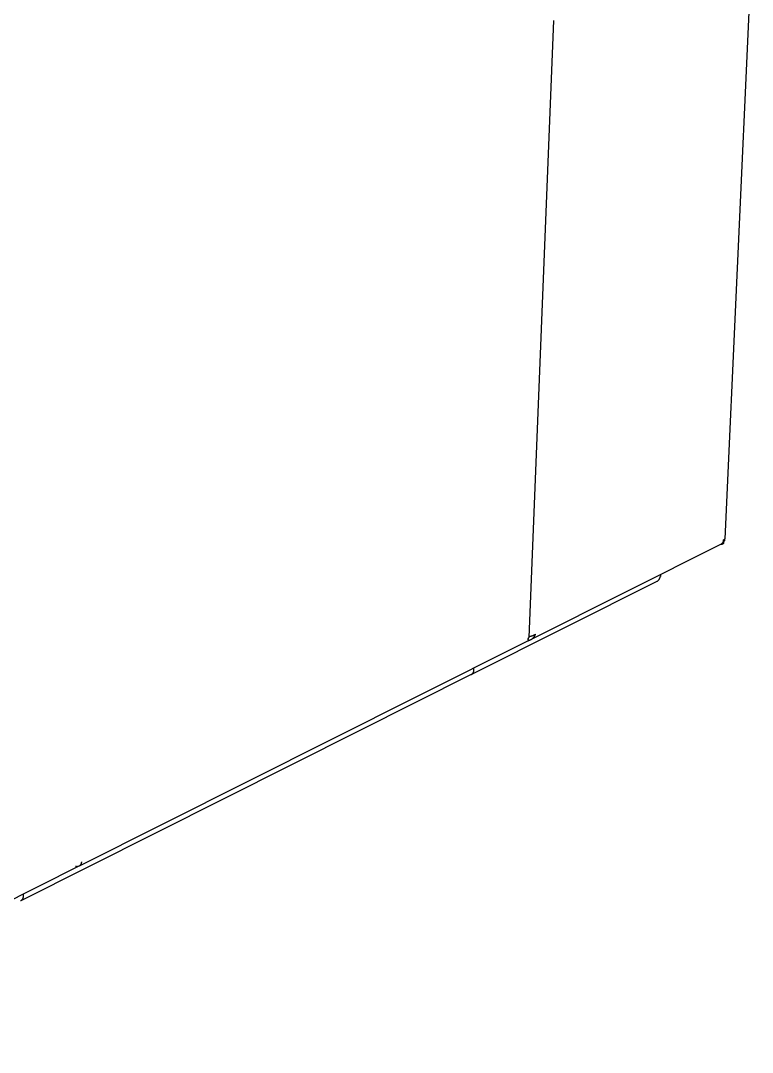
# Model space of a CAD drawing. Header units: millimetres. Extents: x -1480 to 5249, y -840 to 3860.
# Drawn here: x 296.1 to 579.3, y 90 to 489.2 of the extents above; entities that cross this region are included whole.
import ezdxf

# ---------------------------------------------------------------- set-up
doc = ezdxf.new("R2010")
doc.units = ezdxf.units.MM
doc.header["$MEASUREMENT"] = 0
doc.layers.add('Utwórz2D linie widoczne', color=7, linetype='Continuous', true_color=0x000000)

msp = doc.modelspace()

# ---------------------------------------------------------------- linework, layer by layer
at = {"layer": 'Utwórz2D linie widoczne'}
for p, q in [((579.33, 521.11), (568.61, 288.75)), ((502.3, 489.19), (492.86, 250.5)), ((567.96, 287.35), (567.99, 287.41)), ((567.99, 287.41), (568.02, 287.47)), ((568.02, 287.47), (568.04, 287.53)), ((568.04, 287.53), (568.07, 287.59)), ((568.07, 287.59), (568.09, 287.65)), ((568.09, 287.65), (568.11, 287.71)), ((568.11, 287.71), (568.13, 287.77)), ((568.13, 287.77), (568.15, 287.83)), ((568.51, 287.9), (568.15, 287.89)), ((568.15, 287.83), (568.16, 287.9)), ((568.16, 287.9), (568.17, 287.96)), ((568.17, 287.96), (568.18, 288.03)), ((568.18, 288.03), (568.19, 288.09)), ((568.19, 288.15), (568.2, 288.22)), ((568.19, 288.09), (568.19, 288.15)), ((568.22, 288.29), (568.2, 288.28)), ((568.2, 288.22), (568.2, 288.28)), ((568.24, 287.9), (568.2, 286.98)), ((568.24, 288.3), (568.22, 288.29)), ((568.26, 288.31), (568.24, 288.3)), ((568.28, 288.32), (568.26, 288.31)), ((568.3, 288.33), (568.28, 288.32)), ((568.31, 288.34), (568.3, 288.33)), ((568.33, 288.35), (568.31, 288.34)), ((568.35, 288.36), (568.33, 288.35)), ((568.37, 288.37), (568.35, 288.36)), ((568.38, 288.38), (568.37, 288.37)), ((568.4, 288.4), (568.38, 288.38)), ((568.42, 288.41), (568.4, 288.4)), ((568.43, 288.42), (568.42, 288.41)), ((568.45, 288.44), (568.43, 288.42)), ((568.46, 288.46), (568.45, 288.44)), ((568.48, 288.47), (568.46, 288.46)), ((568.49, 288.49), (568.48, 288.47)), ((568.5, 288.5), (568.49, 288.49)), ((568.51, 288.52), (568.5, 288.5)), ((568.54, 288.55), (568.51, 287.9)), ((568.53, 288.54), (568.51, 288.52)), ((568.54, 288.56), (568.53, 288.54)), ((568.55, 288.58), (568.54, 288.56)), ((568.56, 288.59), (568.55, 288.58)), ((568.57, 288.61), (568.56, 288.59)), ((568.58, 288.63), (568.57, 288.61)), ((568.59, 288.67), (568.58, 288.65)), ((568.58, 288.65), (568.58, 288.63)), ((568.6, 288.69), (568.59, 288.67)), ((568.61, 288.73), (568.6, 288.71)), ((568.6, 288.71), (568.6, 288.69)), ((568.61, 288.75), (568.61, 288.73)), ((567.23, 286.63), (493.68, 249.76)), ((567.08, 286.56), (567.13, 286.58)), ((567.13, 286.56), (567.08, 286.56)), ((567.17, 286.56), (567.13, 286.56)), ((567.2, 286.55), (567.17, 286.56)), ((567.24, 286.55), (567.2, 286.55)), ((567.23, 286.63), (567.29, 286.66)), ((567.28, 286.54), (567.24, 286.55)), ((567.31, 286.54), (567.28, 286.54)), ((567.29, 286.66), (567.34, 286.69)), ((567.35, 286.54), (567.31, 286.54)), ((567.34, 286.69), (567.4, 286.73)), ((567.39, 286.54), (567.35, 286.54)), ((567.42, 286.54), (567.39, 286.54)), ((567.4, 286.73), (567.45, 286.77)), ((567.46, 286.55), (567.42, 286.54)), ((567.45, 286.77), (567.5, 286.81)), ((567.5, 286.55), (567.46, 286.55)), ((567.5, 286.81), (567.55, 286.85)), ((567.53, 286.56), (567.5, 286.55)), ((567.57, 286.56), (567.53, 286.56)), ((567.55, 286.85), (567.6, 286.89)), ((567.6, 286.57), (567.57, 286.56)), ((567.6, 286.89), (567.64, 286.94)), ((567.64, 286.58), (567.6, 286.57)), ((567.64, 286.94), (567.69, 286.99)), ((567.68, 286.59), (567.64, 286.58)), ((567.71, 286.6), (567.68, 286.59)), ((567.69, 286.99), (567.73, 287.03)), ((567.74, 286.62), (567.71, 286.6)), ((567.73, 287.03), (567.78, 287.08)), ((567.78, 286.63), (567.74, 286.62)), ((567.78, 287.08), (567.82, 287.13)), ((567.81, 286.65), (567.78, 286.63)), ((567.84, 286.66), (567.81, 286.65)), ((567.82, 287.13), (567.85, 287.19)), ((567.88, 286.68), (567.84, 286.66)), ((567.85, 287.19), (567.89, 287.24)), ((567.91, 286.7), (567.88, 286.68)), ((567.89, 287.24), (567.92, 287.3)), ((567.94, 286.72), (567.91, 286.7)), ((567.92, 287.3), (567.96, 287.35)), ((567.97, 286.74), (567.94, 286.72)), ((568, 286.76), (567.97, 286.74)), ((568.03, 286.79), (568, 286.76)), ((568.05, 286.81), (568.03, 286.79)), ((568.08, 286.84), (568.05, 286.81)), ((568.11, 286.86), (568.08, 286.84)), ((568.13, 286.89), (568.11, 286.86)), ((568.16, 286.92), (568.13, 286.89)), ((568.18, 286.95), (568.16, 286.92)), ((568.2, 286.98), (568.18, 286.95)), ((542.34, 272.23), (470.67, 236.26)), ((542.34, 272.23), (542.41, 272.28)), ((542.41, 272.28), (542.49, 272.32)), ((542.49, 272.32), (542.56, 272.37)), ((542.56, 272.37), (542.63, 272.42)), ((542.63, 272.42), (542.7, 272.47)), ((542.7, 272.47), (542.77, 272.52)), ((542.77, 272.52), (542.84, 272.58)), ((542.84, 272.58), (542.9, 272.64)), ((542.9, 272.64), (542.97, 272.7)), ((542.97, 272.7), (543.03, 272.76)), ((543.03, 272.76), (543.09, 272.83)), ((543.09, 272.83), (543.14, 272.9)), ((543.14, 272.9), (543.2, 272.96)), ((543.2, 272.96), (543.25, 273.04)), ((543.25, 273.04), (543.3, 273.11)), ((543.3, 273.11), (543.35, 273.18)), ((543.35, 273.18), (543.39, 273.26)), ((543.39, 273.26), (543.43, 273.33)), ((543.43, 273.33), (543.47, 273.41)), ((543.47, 273.41), (543.51, 273.49)), ((543.51, 273.49), (543.54, 273.57)), ((543.54, 273.57), (543.57, 273.65)), ((543.57, 273.65), (543.6, 273.74)), ((543.6, 273.74), (543.63, 273.82)), ((543.63, 273.82), (543.65, 273.91)), ((543.65, 273.91), (543.67, 273.99)), ((543.67, 273.99), (543.68, 274.08)), ((543.71, 274.09), (543.68, 274.08)), ((543.74, 274.85), (543.71, 274.09)), ((494.95, 251.53), (494.81, 251.45)), ((495.1, 251.62), (494.95, 251.53)), ((495.24, 251.72), (495.1, 251.62)), ((495.22, 251.44), (495.28, 251.57)), ((495.38, 251.82), (495.24, 251.72)), ((495.28, 251.57), (495.33, 251.69)), ((495.33, 251.69), (495.38, 251.82)), ((492.3, 249.07), (449.35, 227.54)), ((492.31, 249.07), (492.3, 249.07)), ((492.32, 249.08), (492.31, 249.07)), ((492.33, 249.08), (492.32, 249.08)), ((492.34, 249.09), (492.33, 249.08)), ((492.35, 249.09), (492.34, 249.09)), ((492.36, 249.1), (492.35, 249.09)), ((492.37, 249.11), (492.36, 249.1)), ((492.38, 249.11), (492.37, 249.11)), ((492.39, 249.12), (492.38, 249.11)), ((492.4, 249.13), (492.39, 249.12)), ((492.41, 249.13), (492.4, 249.13)), ((492.41, 250.33), (492.44, 250.26)), ((492.41, 250.33), (492.43, 250.33)), ((492.42, 249.14), (492.41, 249.13)), ((492.43, 249.15), (492.42, 249.14)), ((492.43, 250.33), (492.45, 250.33)), ((492.44, 249.16), (492.43, 249.15)), ((492.44, 250.26), (492.47, 250.19)), ((492.45, 249.18), (492.44, 249.17)), ((492.44, 249.17), (492.44, 249.16)), ((492.45, 250.33), (492.46, 250.33)), ((492.45, 249.18), (492.46, 249.19)), ((492.46, 250.33), (492.48, 250.33)), ((492.46, 249.19), (492.47, 249.2)), ((492.47, 250.19), (492.5, 250.11)), ((492.47, 249.2), (492.48, 249.22)), ((492.48, 250.33), (492.49, 250.32)), ((492.48, 249.22), (492.49, 249.23)), ((492.49, 250.32), (492.51, 250.32)), ((492.49, 249.23), (492.5, 249.25)), ((492.5, 250.11), (492.52, 250.04)), ((492.5, 249.25), (492.51, 249.26)), ((492.51, 250.32), (492.53, 250.33)), ((492.51, 249.26), (492.52, 249.28)), ((492.52, 250.04), (492.54, 249.96)), ((492.52, 249.29), (492.53, 249.31)), ((492.52, 249.28), (492.52, 249.29)), ((492.53, 250.33), (492.54, 250.33)), ((492.53, 249.31), (492.54, 249.32)), ((492.54, 250.33), (492.56, 250.33)), ((492.55, 249.92), (492.54, 249.96)), ((492.54, 249.34), (492.55, 249.36)), ((492.54, 249.32), (492.54, 249.34)), ((492.56, 249.87), (492.55, 249.92)), ((492.55, 249.36), (492.84, 249.42)), ((492.56, 249.4), (492.55, 249.37)), ((492.55, 249.36), (492.55, 249.37)), ((492.56, 250.33), (492.57, 250.33)), ((492.57, 249.83), (492.56, 249.87)), ((492.57, 249.43), (492.56, 249.4)), ((492.57, 250.33), (492.59, 250.33)), ((492.57, 249.78), (492.57, 249.83)), ((492.58, 249.73), (492.57, 249.78)), ((492.58, 249.49), (492.57, 249.46)), ((492.57, 249.46), (492.57, 249.43)), ((492.58, 249.68), (492.58, 249.73)), ((492.58, 249.64), (492.58, 249.68)), ((492.58, 249.64), (492.58, 249.61)), ((492.58, 249.61), (492.58, 249.58)), ((492.58, 249.58), (492.58, 249.55)), ((492.58, 249.55), (492.58, 249.52)), ((492.58, 249.52), (492.58, 249.49)), ((492.59, 250.33), (492.61, 250.34)), ((492.61, 250.34), (492.62, 250.34)), ((492.62, 250.34), (492.64, 250.35)), ((492.64, 250.35), (492.65, 250.35)), ((492.65, 250.35), (492.67, 250.36)), ((492.67, 250.36), (492.68, 250.36)), ((492.68, 250.36), (492.7, 250.37)), ((492.7, 250.37), (492.71, 250.38)), ((492.71, 250.38), (492.72, 250.38)), ((492.72, 250.38), (492.74, 250.39)), ((492.74, 250.39), (492.75, 250.4)), ((492.75, 250.4), (492.76, 250.41)), ((492.76, 250.41), (492.78, 250.42)), ((492.78, 250.42), (492.79, 250.43)), ((492.79, 250.43), (492.8, 250.44)), ((492.8, 250.44), (492.81, 250.45)), ((492.81, 250.45), (492.83, 250.46)), ((492.83, 250.46), (492.84, 250.47)), ((492.84, 250.47), (492.85, 250.48)), ((492.84, 249.42), (492.95, 249.45)), ((492.85, 250.48), (492.86, 250.5)), ((493.04, 250.86), (492.87, 250.85)), ((492.95, 249.45), (493.07, 249.49)), ((493.21, 250.89), (493.04, 250.86)), ((493.07, 249.49), (493.18, 249.53)), ((493.18, 249.53), (493.3, 249.58)), ((493.38, 250.92), (493.21, 250.89)), ((493.3, 249.58), (493.41, 249.62)), ((493.54, 250.96), (493.38, 250.92)), ((493.41, 249.62), (493.52, 249.68)), ((493.52, 249.68), (493.62, 249.73)), ((493.71, 251), (493.54, 250.96)), ((493.62, 249.73), (493.73, 249.79)), ((493.87, 251.05), (493.71, 251)), ((493.73, 249.79), (493.83, 249.85)), ((493.83, 249.85), (493.93, 249.92)), ((494.03, 251.1), (493.87, 251.05)), ((493.93, 249.92), (494.03, 249.99)), ((494.19, 251.16), (494.03, 251.1)), ((494.03, 249.99), (494.12, 250.05)), ((494.12, 250.05), (494.21, 250.12)), ((494.35, 251.22), (494.19, 251.16)), ((494.21, 250.12), (494.29, 250.2)), ((494.29, 250.2), (494.38, 250.27)), ((494.5, 251.29), (494.35, 251.22)), ((494.38, 250.27), (494.46, 250.35)), ((494.46, 250.35), (494.54, 250.43)), ((494.66, 251.37), (494.5, 251.29)), ((494.54, 250.43), (494.61, 250.52)), ((494.61, 250.52), (494.81, 250.75)), ((494.81, 251.45), (494.66, 251.37)), ((494.81, 250.75), (494.89, 250.86)), ((494.89, 250.86), (494.96, 250.97)), ((494.96, 250.97), (495.03, 251.09)), ((495.03, 251.09), (495.1, 251.2)), ((495.1, 251.2), (495.16, 251.32)), ((495.16, 251.32), (495.22, 251.44)), ((470.49, 236.17), (426.94, 214.31)), ((470.49, 236.17), (470.55, 236.2)), ((470.55, 236.2), (470.6, 236.23)), ((470.6, 236.23), (470.66, 236.27)), ((470.66, 236.27), (470.71, 236.3)), ((470.71, 236.3), (470.76, 236.34)), ((470.76, 236.34), (470.82, 236.38)), ((470.82, 236.38), (470.87, 236.42)), ((470.87, 236.42), (470.92, 236.46)), ((470.92, 236.46), (470.96, 236.5)), ((470.96, 236.5), (471.01, 236.55)), ((471.01, 236.55), (471.05, 236.59)), ((471.05, 236.59), (471.1, 236.64)), ((471.1, 236.64), (471.14, 236.69)), ((471.14, 236.69), (471.18, 236.74)), ((471.18, 236.74), (471.21, 236.8)), ((471.21, 236.8), (471.25, 236.85)), ((471.25, 236.85), (471.28, 236.91)), ((471.28, 236.91), (471.31, 236.96)), ((471.31, 236.96), (471.34, 237.02)), ((471.34, 237.02), (471.37, 237.08)), ((471.37, 237.08), (471.4, 237.14)), ((471.4, 237.14), (471.42, 237.2)), ((471.42, 237.2), (471.44, 237.26)), ((471.44, 237.26), (471.46, 237.32)), ((471.46, 237.32), (471.48, 237.38)), ((471.48, 237.38), (471.49, 237.44)), ((471.49, 237.44), (471.51, 237.51)), ((471.51, 237.51), (471.52, 237.57)), ((471.52, 237.63), (471.53, 237.7)), ((471.52, 237.57), (471.52, 237.63)), ((471.53, 237.76), (471.54, 237.83)), ((471.53, 237.7), (471.53, 237.76)), ((471.54, 237.89), (471.56, 238.67)), ((471.54, 237.83), (471.54, 237.89)), ((449.35, 227.54), (318.77, 162.08)), ((426.94, 214.31), (296.21, 148.69)), ((319.64, 163.8), (319.64, 163.74)), ((319.64, 163.74), (319.64, 163.67)), ((319.64, 163.67), (319.64, 163.61)), ((318.68, 162.04), (175.04, 90.04)), ((317.41, 161.96), (317.35, 161.98)), ((317.47, 161.94), (317.41, 161.96)), ((317.52, 161.93), (317.47, 161.94)), ((317.58, 161.92), (317.52, 161.93)), ((317.64, 161.9), (317.58, 161.92)), ((317.7, 161.89), (317.64, 161.9)), ((317.76, 161.89), (317.7, 161.89)), ((317.82, 161.88), (317.76, 161.89)), ((317.88, 161.88), (317.82, 161.88)), ((317.94, 161.88), (317.88, 161.88)), ((318, 161.88), (317.94, 161.88)), ((318.06, 161.88), (318, 161.88)), ((318.12, 161.88), (318.06, 161.88)), ((318.18, 161.89), (318.12, 161.88)), ((318.23, 161.9), (318.18, 161.89)), ((318.29, 161.91), (318.23, 161.9)), ((318.35, 161.92), (318.29, 161.91)), ((318.41, 161.94), (318.35, 161.92)), ((318.47, 161.95), (318.41, 161.94)), ((318.52, 161.97), (318.47, 161.95)), ((318.58, 161.99), (318.52, 161.97)), ((318.73, 162.07), (318.68, 162.04)), ((318.79, 162.11), (318.73, 162.07)), ((318.84, 162.15), (318.79, 162.11)), ((318.9, 162.19), (318.84, 162.15)), ((318.95, 162.23), (318.9, 162.19)), ((319, 162.27), (318.95, 162.23)), ((319.05, 162.32), (319, 162.27)), ((319.09, 162.36), (319.05, 162.32)), ((319.14, 162.41), (319.09, 162.36)), ((319.18, 162.46), (319.14, 162.41)), ((319.22, 162.51), (319.18, 162.46)), ((319.26, 162.57), (319.22, 162.51)), ((319.3, 162.62), (319.26, 162.57)), ((319.34, 162.67), (319.3, 162.62)), ((319.37, 162.73), (319.34, 162.67)), ((319.4, 162.79), (319.37, 162.73)), ((319.43, 162.85), (319.4, 162.79)), ((319.46, 162.91), (319.43, 162.85)), ((319.49, 162.97), (319.46, 162.91)), ((319.51, 163.03), (319.49, 162.97)), ((319.54, 163.09), (319.51, 163.03)), ((319.56, 163.15), (319.54, 163.09)), ((319.57, 163.22), (319.56, 163.15)), ((319.59, 163.28), (319.57, 163.22)), ((319.6, 163.34), (319.59, 163.28)), ((319.61, 163.41), (319.6, 163.34)), ((319.62, 163.47), (319.61, 163.41)), ((319.63, 163.54), (319.62, 163.47)), ((319.64, 163.61), (319.63, 163.54)), ((296.17, 148.68), (296.12, 148.64)), ((296.23, 148.71), (296.17, 148.68)), ((296.28, 148.75), (296.23, 148.71)), ((296.33, 148.79), (296.28, 148.75)), ((296.38, 148.83), (296.33, 148.79)), ((296.43, 148.87), (296.38, 148.83)), ((296.48, 148.92), (296.43, 148.87)), ((296.53, 148.96), (296.48, 148.92)), ((296.57, 149.01), (296.53, 148.96)), ((296.61, 149.06), (296.57, 149.01)), ((296.65, 149.11), (296.61, 149.06)), ((296.69, 149.16), (296.65, 149.11)), ((296.73, 149.22), (296.69, 149.16)), ((296.77, 149.27), (296.73, 149.22)), ((296.8, 149.33), (296.77, 149.27)), ((296.83, 149.38), (296.8, 149.33)), ((296.86, 149.44), (296.83, 149.38)), ((296.89, 149.5), (296.86, 149.44)), ((296.92, 149.56), (296.89, 149.5)), ((296.94, 149.62), (296.92, 149.56)), ((296.96, 149.68), (296.94, 149.62)), ((296.98, 149.74), (296.96, 149.68)), ((297, 149.81), (296.98, 149.74)), ((297.01, 149.87), (297, 149.81)), ((297.03, 149.93), (297.01, 149.87)), ((297.04, 150), (297.03, 149.93)), ((297.05, 150.06), (297.04, 150)), ((297.06, 150.13), (297.05, 150.06)), ((297.08, 151.21), (297.06, 150.39)), ((297.06, 150.39), (297.06, 150.32)), ((297.06, 150.32), (297.06, 150.26)), ((297.06, 150.26), (297.06, 150.19)), ((297.06, 150.19), (297.06, 150.13))]:
    msp.add_line(p, q, dxfattribs=at)

doc.saveas('drawing.dxf')
